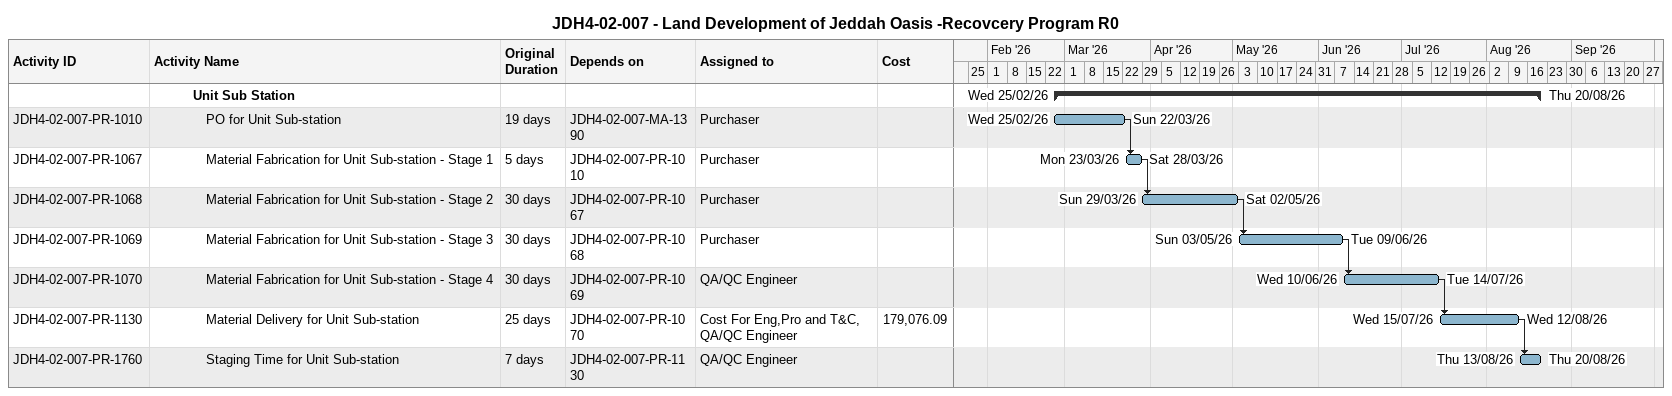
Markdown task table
JDH4-02-007 - Land Development of Jeddah Oasis -Recovcery Program R0

| ID | Level | Task | Original duration | Start | Finish | Predecessors | Resources | Cost |
|---|---|---|---|---|---|---|---|---|
|  | 4 | **Unit Sub Station** |  | 2026-02-25 | 2026-08-20 |  |  |  |
| JDH4-02-007-PR-1010 | 5 | PO for Unit Sub-station | 19d | 2026-02-25 | 2026-03-22 | JDH4-02-007-MA-1390 | Purchaser |  |
| JDH4-02-007-PR-1067 | 5 | Material Fabrication for Unit Sub-station - Stage 1 | 5d | 2026-03-23 | 2026-03-28 | JDH4-02-007-PR-1010 | Purchaser |  |
| JDH4-02-007-PR-1068 | 5 | Material Fabrication for Unit Sub-station - Stage 2 | 30d | 2026-03-29 | 2026-05-02 | JDH4-02-007-PR-1067 | Purchaser |  |
| JDH4-02-007-PR-1069 | 5 | Material Fabrication for Unit Sub-station - Stage 3 | 30d | 2026-05-03 | 2026-06-09 | JDH4-02-007-PR-1068 | Purchaser |  |
| JDH4-02-007-PR-1070 | 5 | Material Fabrication for Unit Sub-station - Stage 4 | 30d | 2026-06-10 | 2026-07-14 | JDH4-02-007-PR-1069 | QA/QC Engineer |  |
| JDH4-02-007-PR-1130 | 5 | Material Delivery for Unit Sub-station | 25d | 2026-07-15 | 2026-08-12 | JDH4-02-007-PR-1070 | Cost For Eng,Pro and T&C, QA/QC Engineer | 179076.09 |
| JDH4-02-007-PR-1760 | 5 | Staging Time for Unit Sub-station | 7d | 2026-08-13 | 2026-08-20 | JDH4-02-007-PR-1130 | QA/QC Engineer |  |
